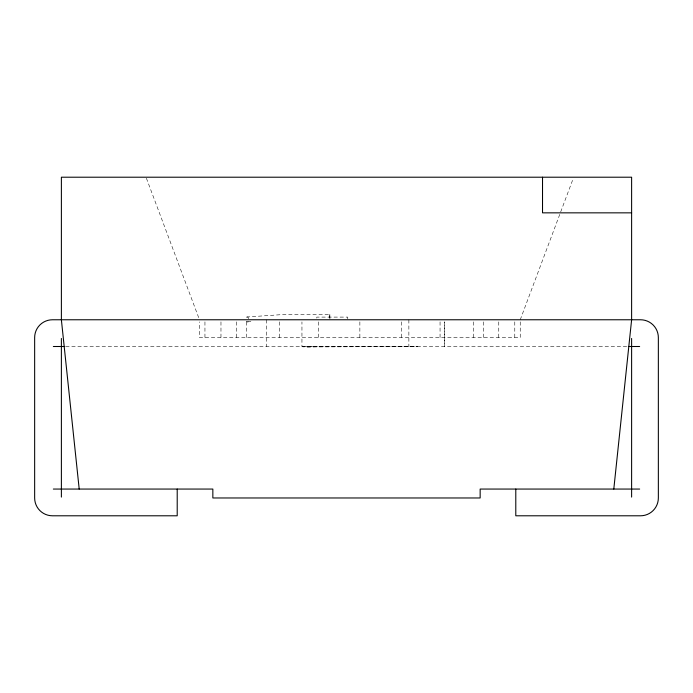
<?xml version="1.0" encoding="UTF-8"?>
<svg xmlns="http://www.w3.org/2000/svg" width="693" height="693" viewBox="0 0 693 693"><rect width="100%" height="100%" fill="white"/><g stroke="black" fill="none" stroke-linecap="round" stroke-linejoin="round"><path stroke-width="0.52" stroke-dasharray="3.46 2.6" d="M329.885 318.927L329.851 314.284L285.551 314.379L247.08 316.97A2.477 1.603 84 0 0 245.669 318.867M520.244 319.768L573.328 178.222M329.851 314.284L329.617 318.919M302.105 346.63L315.159 346.5L301.949 346.5L301.949 321.907M307.181 346.942L417.784 346.5L302.564 346.743A17.819 1.074 -3.5 0 0 319.768 346.5M65.714 346.5L627.295 346.5M146.405 178.222L199.108 318.763M520.244 321.864L520.244 337.586L199.489 337.586L199.489 321.864M514.778 321.864L514.778 337.586M498.761 321.864L498.761 337.586M483.402 321.864L483.402 337.586M473.267 321.864L473.267 337.586M440.055 321.864L440.055 337.586M408.87 319.768L408.87 346.5M401.377 321.864L401.377 337.586M359.866 321.864L359.866 337.586M347.765 318.875L347.765 317.099L316.796 317.099L316.796 318.875M318.356 321.864L318.356 337.586M279.677 321.864L279.677 337.586M266.311 319.768L266.311 346.5M246.457 321.864L246.457 337.586M236.33 321.864L236.33 337.586M220.972 321.864L220.972 337.586M204.946 321.864L204.946 337.586M248.233 321.561A2.477 1.603 84 0 1 246.266 321.249M247.072 316.978A2.477 1.603 84 0 1 248.77 318.745M247.453 321.924A99.359 12.924 0.5 0 1 253.084 321.344M444.508 321.907L444.508 346.5L444.508 321.907"/><path stroke-width="1.04" d="M613.799 489.059L631.618 319.768L631.618 177.209L61.382 177.209L61.382 319.768L79.201 489.059M631.618 212.846L542.524 212.846L542.524 177.209M53.344 346.5L64.631 346.5M628.378 346.5L639.656 346.5M53.344 489.059L212.846 489.059L212.846 497.972L480.154 497.972L480.154 489.059L639.656 489.059M631.618 338.461L631.618 497.098M515.791 489.059L515.791 515.791L640.531 515.791A17.819 17.819 0 0 0 658.35 497.972L658.35 337.586A17.819 17.819 0 0 0 640.531 319.768L52.469 319.768A17.819 17.819 0 0 0 34.65 337.586L34.65 497.972A17.819 17.819 0 0 0 52.469 515.791L177.209 515.791L177.209 489.059M61.382 338.461L61.382 497.098"/></g></svg>
